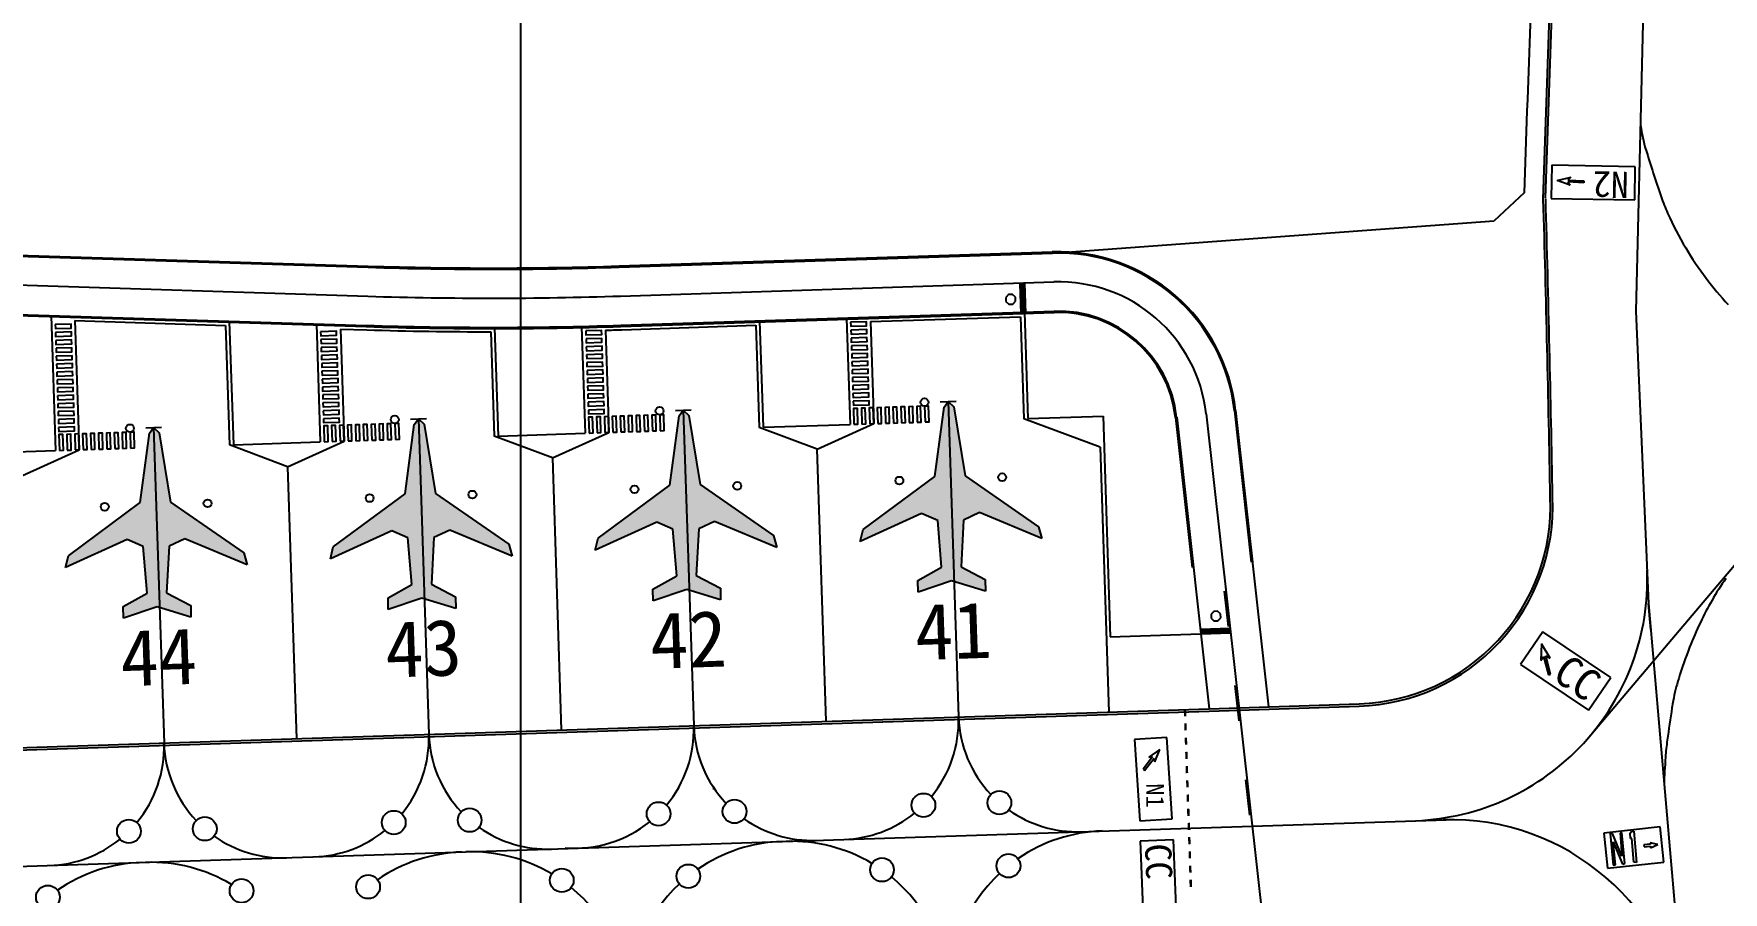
# Model space of a CAD drawing. Header units: millimetres. Extents: x 1358 to 1865, y 706 to 1003.
# Drawn here: x 1605.3 to 1657.4, y 893.3 to 919.8 of the extents above; entities that cross this region are included whole.
import ezdxf

# ---------------------------------------------------------------- set-up
doc = ezdxf.new("R2010")
doc.units = ezdxf.units.MM
doc.layers.add('建築', color=7, linetype='Continuous')
doc.layers.add('文字', color=6, linetype='Continuous')
doc.styles.add('細明體', font='')
doc.styles.get('細明體').set_extended_font_data('細明體')

msp = doc.modelspace()

# ---------------------------------------------------------------- hatches: boundary and pattern name
at = {"layer": '建築', "ltscale": 1000}
h = msp.add_hatch(color=256, dxfattribs=at)
h.paths.add_polyline_path([(1600.966, 913.099), (1600.965, 913.081), (1606.901, 912.894), (1606.901, 912.913)])
h.paths.add_polyline_path([(1600.965, 913.081), (1600.965, 913.063), (1606.9, 912.876), (1606.901, 912.894)])
h = msp.add_hatch(color=256, dxfattribs=at)
h.paths.add_polyline_path([(1636.701, 913.043), (1636.701, 913.061), (1631.998, 912.908), (1631.998, 912.89)])
h.paths.add_polyline_path([(1636.701, 913.061), (1636.7, 913.079), (1631.997, 912.926), (1631.998, 912.908)])
h.paths.add_polyline_path([(1636.761, 911.212), (1636.76, 911.231), (1632.057, 911.078), (1632.058, 911.059)])
h.paths.add_polyline_path([(1636.76, 911.231), (1636.76, 911.249), (1632.057, 911.096), (1632.057, 911.078)])
h = msp.add_hatch(color=256, dxfattribs=at)
h.paths.add_polyline_path([(1636.7, 913.079), (1636.701, 913.061, -0.188799), (1640.476, 911.722), (1640.488, 911.736, 0.188799)])
h.paths.add_polyline_path([(1636.701, 913.061), (1636.701, 913.043, -0.188799), (1640.464, 911.709), (1640.476, 911.722, 0.188799)])
h = msp.add_hatch(color=256, dxfattribs=at)
h.paths.add_polyline_path([(1606.901, 912.894), (1606.9, 912.876), (1612.429, 912.702), (1612.43, 912.721)])
h.paths.add_polyline_path([(1606.901, 912.913), (1606.901, 912.894), (1612.43, 912.721), (1612.43, 912.739)])
h = msp.add_hatch(color=256, dxfattribs=at)
h.paths.add_polyline_path([(1615.584, 912.64), (1612.43, 912.739), (1612.43, 912.721), (1615.583, 912.622, 0.006165), (1618.571, 912.565), (1618.571, 912.583, -0.006165)])
h.paths.add_polyline_path([(1615.583, 912.622), (1612.43, 912.721), (1612.429, 912.702), (1615.583, 912.603, 0.006165), (1618.571, 912.546), (1618.571, 912.565, -0.006165)])
h.paths.add_polyline_path([(1615.526, 910.791), (1612.372, 910.89), (1612.372, 910.872), (1615.525, 910.773, 0.006165), (1618.558, 910.715), (1618.558, 910.733, -0.006165)])
h.paths.add_polyline_path([(1615.527, 910.81), (1612.373, 910.909), (1612.372, 910.89), (1615.526, 910.791, 0.006165), (1618.558, 910.733), (1618.559, 910.752, -0.006165)])
h = msp.add_hatch(color=256, dxfattribs=at)
h.paths.add_polyline_path([(1623.018, 912.616), (1623.017, 912.634, -0.009177), (1618.571, 912.583), (1618.571, 912.565, 0.009177)])
h.paths.add_polyline_path([(1623.018, 912.598), (1623.018, 912.616, -0.009177), (1618.571, 912.565), (1618.571, 912.546, 0.009177)])
h = msp.add_hatch(color=256, dxfattribs=at)
h.paths.add_polyline_path([(1627.709, 912.75), (1627.708, 912.768), (1623.327, 912.626, -0.000639), (1623.018, 912.616), (1623.018, 912.598, 0.000639), (1623.328, 912.608)])
h.paths.add_polyline_path([(1627.708, 912.768), (1627.708, 912.787), (1623.327, 912.644, -0.000639), (1623.017, 912.634), (1623.018, 912.616, 0.000639), (1623.327, 912.626)])
h.paths.add_polyline_path([(1627.769, 910.92), (1627.768, 910.938), (1623.387, 910.796, -0.000639), (1623.073, 910.786), (1623.073, 910.768, 0.000639), (1623.387, 910.777)])
h.paths.add_polyline_path([(1627.768, 910.938), (1627.767, 910.956), (1623.386, 910.814, -0.000639), (1623.072, 910.804), (1623.073, 910.786, 0.000639), (1623.387, 910.796)])
h = msp.add_hatch(color=256, dxfattribs=at)
h.paths.add_polyline_path([(1631.998, 912.908), (1631.997, 912.926), (1627.708, 912.787), (1627.708, 912.768)])
h.paths.add_polyline_path([(1631.998, 912.89), (1631.998, 912.908), (1627.708, 912.768), (1627.709, 912.75)])
h.paths.add_polyline_path([(1632.058, 911.059), (1632.057, 911.078), (1627.768, 910.938), (1627.769, 910.92)])
h.paths.add_polyline_path([(1632.057, 911.078), (1632.057, 911.096), (1627.767, 910.956), (1627.768, 910.938)])
h = msp.add_hatch(color=256, dxfattribs=at)
h.paths.add_polyline_path([(1640.476, 911.722), (1640.464, 911.709, -0.188678), (1642.321, 908.177), (1642.339, 908.177, 0.188739)])
h.paths.add_polyline_path([(1640.488, 911.736), (1640.476, 911.722, -0.188739), (1642.339, 908.177), (1642.357, 908.178, 0.188799)])
h = msp.add_hatch(color=256, dxfattribs=at)
h.paths.add_polyline_path([(1600.908, 911.251), (1600.907, 911.232), (1606.842, 911.046), (1606.843, 911.064)])
h.paths.add_polyline_path([(1600.908, 911.269), (1600.908, 911.251), (1606.843, 911.064), (1606.844, 911.082)])
h = msp.add_hatch(color=256, dxfattribs=at)
h.paths.add_polyline_path([(1606.843, 911.064), (1606.842, 911.046), (1612.372, 910.872), (1612.372, 910.89)])
h.paths.add_polyline_path([(1606.844, 911.082), (1606.843, 911.064), (1612.372, 910.89), (1612.373, 910.909)])
h = msp.add_hatch(color=256, dxfattribs=at)
h.paths.add_polyline_path([(1636.76, 911.231), (1636.761, 911.212, -0.188799), (1639.265, 910.324), (1639.277, 910.338, 0.188799)])
h.paths.add_polyline_path([(1636.76, 911.249), (1636.76, 911.231, -0.188799), (1639.277, 910.338), (1639.289, 910.352, 0.188799)])
h = msp.add_hatch(color=256, dxfattribs=at)
h.paths.add_polyline_path([(1623.073, 910.768), (1623.073, 910.786, -0.009177), (1618.558, 910.733), (1618.558, 910.715, 0.009177)])
h.paths.add_polyline_path([(1623.073, 910.786), (1623.072, 910.804, -0.009177), (1618.559, 910.752), (1618.558, 910.733, 0.009177)])
h = msp.add_hatch(color=256, dxfattribs=at)
h.paths.add_polyline_path([(1639.277, 910.338), (1639.265, 910.324, -0.179537), (1640.484, 908.102), (1640.503, 908.102, 0.179673)])
h.paths.add_polyline_path([(1639.289, 910.352), (1639.277, 910.338, -0.179673), (1640.503, 908.102), (1640.521, 908.103, 0.179809)])
for points in [[(1633.486, 908.464), (1633.658, 908.296), (1634.007, 906.165), (1636.274, 904.593), (1636.377, 904.23), (1634.451, 905.033), (1633.961, 904.8), (1633.884, 903.36), (1634.632, 902.97), (1634.637, 902.608), (1633.591, 902.931), (1632.555, 902.576), (1632.549, 902.938), (1633.284, 903.351), (1633.162, 904.788), (1632.665, 905.005), (1630.765, 904.143), (1630.857, 904.509), (1633.074, 906.15), (1633.357, 908.291)], [(1617.137, 907.927), (1617.308, 907.759), (1617.658, 905.628), (1619.924, 904.056), (1620.027, 903.693), (1618.101, 904.496), (1617.612, 904.263), (1617.535, 902.823), (1618.282, 902.433), (1618.287, 902.071), (1617.241, 902.394), (1616.205, 902.039), (1616.199, 902.401), (1616.934, 902.814), (1616.812, 904.251), (1616.316, 904.468), (1614.416, 903.606), (1614.507, 903.972), (1616.724, 905.613), (1617.008, 907.754)], [(1625.311, 908.195), (1625.483, 908.027), (1625.832, 905.896), (1628.099, 904.324), (1628.202, 903.961), (1626.276, 904.764), (1625.787, 904.532), (1625.709, 903.092), (1626.457, 902.702), (1626.462, 902.34), (1625.416, 902.662), (1624.38, 902.308), (1624.374, 902.669), (1625.109, 903.083), (1624.987, 904.52), (1624.491, 904.737), (1622.59, 903.874), (1622.682, 904.24), (1624.899, 905.882), (1625.182, 908.023)], [(1608.962, 907.659), (1609.133, 907.49), (1609.483, 905.359), (1611.75, 903.787), (1611.852, 903.424), (1609.926, 904.227), (1609.437, 903.995), (1609.36, 902.555), (1610.107, 902.165), (1610.112, 901.803), (1609.066, 902.125), (1608.03, 901.771), (1608.024, 902.132), (1608.759, 902.546), (1608.638, 903.983), (1608.141, 904.2), (1606.241, 903.337), (1606.332, 903.703), (1608.549, 905.345), (1608.833, 907.486)]]:
    msp.add_hatch(color=256, dxfattribs=at).paths.add_polyline_path(points)
h = msp.add_hatch(color=256, dxfattribs=at)
h.paths.add_polyline_path([(1640.519, 907.974, 0.008826), (1640.503, 908.102), (1640.484, 908.102, -0.008959), (1640.501, 907.972), (1641.015, 903.342), (1641.033, 903.343)])
h.paths.add_polyline_path([(1640.537, 907.976, 0.008695), (1640.521, 908.103), (1640.503, 908.102, -0.008826), (1640.519, 907.974), (1641.033, 903.343), (1641.051, 903.345)])
h = msp.add_hatch(color=256, dxfattribs=at)
h.paths.add_polyline_path([(1642.357, 908.178), (1642.339, 908.177), (1642.857, 903.506, 0.000469), (1642.876, 903.508)])
h.paths.add_polyline_path([(1642.339, 908.176, 0.000058), (1642.339, 908.177), (1642.321, 908.177), (1642.839, 903.503, 0.000469), (1642.857, 903.506)])
h = msp.add_hatch(color=256, dxfattribs=at)
h.paths.add_polyline_path([(1640.792, 898.969), (1640.755, 898.968), (1640.763, 898.748), (1640.799, 898.75)])
h.paths.add_polyline_path([(1640.829, 898.97), (1640.792, 898.969), (1640.799, 898.75), (1640.836, 898.751)])
h = msp.add_hatch(color=256, dxfattribs=at)
h.paths.add_polyline_path([(1640.806, 898.53), (1640.77, 898.529), (1640.777, 898.309), (1640.814, 898.31)])
h.paths.add_polyline_path([(1640.843, 898.531), (1640.806, 898.53), (1640.814, 898.31), (1640.85, 898.312)])
h = msp.add_hatch(color=256, dxfattribs=at)
h.paths.add_polyline_path([(1640.821, 898.091), (1640.784, 898.09), (1640.792, 897.87), (1640.828, 897.871)])
h.paths.add_polyline_path([(1640.858, 898.092), (1640.821, 898.091), (1640.828, 897.871), (1640.865, 897.872)])
h = msp.add_hatch(color=256, dxfattribs=at)
h.paths.add_polyline_path([(1640.835, 897.651), (1640.799, 897.65), (1640.806, 897.431), (1640.843, 897.432)])
h.paths.add_polyline_path([(1640.872, 897.653), (1640.835, 897.651), (1640.843, 897.432), (1640.879, 897.433)])
h = msp.add_hatch(color=256, dxfattribs=at)
h.paths.add_polyline_path([(1640.85, 897.212), (1640.813, 897.211), (1640.82, 896.991), (1640.857, 896.993)])
h.paths.add_polyline_path([(1640.886, 897.213), (1640.85, 897.212), (1640.857, 896.993), (1640.894, 896.994)])
h = msp.add_hatch(color=256, dxfattribs=at)
h.paths.add_polyline_path([(1640.864, 896.773), (1640.828, 896.772), (1640.835, 896.552), (1640.871, 896.553)])
h.paths.add_polyline_path([(1640.901, 896.774), (1640.864, 896.773), (1640.871, 896.553), (1640.908, 896.555)])
h = msp.add_hatch(color=256, dxfattribs=at)
h.paths.add_polyline_path([(1640.879, 896.334), (1640.842, 896.333), (1640.849, 896.113), (1640.886, 896.114)])
h.paths.add_polyline_path([(1640.915, 896.335), (1640.879, 896.334), (1640.886, 896.114), (1640.923, 896.115)])
h = msp.add_hatch(color=256, dxfattribs=at)
h.paths.add_polyline_path([(1640.893, 895.894), (1640.857, 895.893), (1640.864, 895.674), (1640.9, 895.675)])
h.paths.add_polyline_path([(1640.93, 895.896), (1640.893, 895.894), (1640.9, 895.675), (1640.937, 895.676)])
h = msp.add_hatch(color=256, dxfattribs=at)
h.paths.add_polyline_path([(1640.897, 895.899), (1640.86, 895.898), (1640.867, 895.678), (1640.904, 895.68)])
h.paths.add_polyline_path([(1640.933, 895.9), (1640.897, 895.899), (1640.904, 895.68), (1640.941, 895.681)])
h = msp.add_hatch(color=256, dxfattribs=at)
h.paths.add_polyline_path([(1640.911, 895.46), (1640.875, 895.459), (1640.882, 895.239), (1640.918, 895.24)])
h.paths.add_polyline_path([(1640.948, 895.461), (1640.911, 895.46), (1640.918, 895.24), (1640.955, 895.242)])
h = msp.add_hatch(color=256, dxfattribs=at)
h.paths.add_polyline_path([(1640.926, 895.021), (1640.889, 895.02), (1640.896, 894.8), (1640.933, 894.801)])
h.paths.add_polyline_path([(1640.962, 895.022), (1640.926, 895.021), (1640.933, 894.801), (1640.969, 894.802)])
h = msp.add_hatch(color=256, dxfattribs=at)
h.paths.add_polyline_path([(1640.94, 894.582), (1640.903, 894.58), (1640.911, 894.361), (1640.947, 894.362)])
h.paths.add_polyline_path([(1640.977, 894.583), (1640.94, 894.582), (1640.947, 894.362), (1640.984, 894.363)])
h = msp.add_hatch(color=256, dxfattribs=at)
h.paths.add_polyline_path([(1640.955, 894.142), (1640.918, 894.141), (1640.925, 893.921), (1640.962, 893.923)])
h.paths.add_polyline_path([(1640.991, 894.143), (1640.955, 894.142), (1640.962, 893.923), (1640.998, 893.924)])
h = msp.add_hatch(color=256, dxfattribs=at)
h.paths.add_polyline_path([(1640.967, 893.71), (1640.93, 893.708), (1640.937, 893.489), (1640.974, 893.49)])
h.paths.add_polyline_path([(1641.003, 893.711), (1640.967, 893.71), (1640.974, 893.49), (1641.011, 893.491)])
h = msp.add_hatch(color=256, dxfattribs=at)
h.paths.add_polyline_path([(1640.969, 893.703), (1640.932, 893.702), (1640.94, 893.482), (1640.976, 893.483)])
h.paths.add_polyline_path([(1641.006, 893.704), (1640.969, 893.703), (1640.976, 893.483), (1641.013, 893.485)])

# ---------------------------------------------------------------- linework, layer by layer
for p, q in [((1651.854, 914.71, -0.309), (1652.406, 930.793, -0.309)), ((1651.854, 914.71, -0.309), (1652.406, 930.793, -0.309)), ((1651.919, 914.738, -0.309), (1652.48, 931.042, -0.309)), ((1655.17, 930.468, -0.309), (1654.71, 911.245, -0.309)), ((1651.627, 924.826, -0.309), (1651.364, 917.778, -0.309)), ((1651.364, 917.778, -0.309), (1651.346, 917.427, -0.309)), ((1651.346, 917.427, -0.309), (1651.268, 914.903, -0.309)), ((1654.857, 916.986, -0.309), (1654.857, 916.986, -0.309)), ((1652.117, 915.753, -0.309), (1652.096, 914.726, -0.309)), ((1654.694, 915.707, -0.309), (1652.117, 915.753, -0.309)), ((1654.676, 914.681, -0.309), (1654.694, 915.707, -0.309)), ((1652.284, 915.282, -0.309), (1652.699, 915.386, -0.309)), ((1652.688, 915.14, -0.309), (1652.284, 915.282, -0.309)), ((1653.102, 915.215, -0.309), (1652.61, 915.238, -0.309)), ((1652.61, 915.238, -0.309), (1652.688, 915.14, -0.309)), ((1652.699, 915.386, -0.309), (1652.612, 915.295, -0.309)), ((1652.612, 915.295, -0.309), (1653.105, 915.272, -0.309)), ((1653.104, 915.243, -0.309), (1653.102, 915.215, -0.309)), ((1653.105, 915.272, -0.309), (1653.104, 915.243, -0.309)), ((1651.268, 914.903, -0.309), (1650.337, 914.038, -0.309)), ((1652.096, 914.726, -0.309), (1654.676, 914.681, -0.309)), ((1580.58, 913.721, -0.309), (1615.583, 912.622, -0.309)), ((1580.58, 913.703, -0.309), (1615.583, 912.603, -0.309)), ((1580.581, 913.74, -0.309), (1615.584, 912.64, -0.309)), ((1580.599, 913.726, -0.309), (1615.602, 912.626, -0.309)), ((1637.149, 913.075, -0.309), (1650.337, 914.038, -0.309)), ((1623.327, 912.644, -0.309), (1636.7, 913.079, -0.309)), ((1623.327, 912.626, -0.309), (1636.701, 913.061, -0.309)), ((1623.328, 912.608, -0.309), (1636.701, 913.043, -0.309)), ((1623.346, 912.63, -0.309), (1636.719, 913.065, -0.309)), ((1582.026, 912.811, -0.309), (1615.573, 911.711, -0.309)), ((1623.376, 911.715, -0.309), (1636.749, 912.15, -0.309)), ((1635.7, 912.095, -0.309), (1635.724, 911.18, -0.309)), ((1635.712, 912.095, -0.309), (1635.736, 911.18, -0.309)), ((1635.724, 912.095, -0.309), (1635.748, 911.18, -0.309)), ((1635.736, 912.096, -0.309), (1635.76, 911.181, -0.309)), ((1635.748, 912.096, -0.309), (1635.772, 911.181, -0.309)), ((1635.761, 912.096, -0.309), (1635.785, 911.181, -0.309)), ((1635.773, 912.097, -0.309), (1635.797, 911.181, -0.309)), ((1635.785, 912.097, -0.309), (1635.809, 911.182, -0.309)), ((1635.797, 912.097, -0.309), (1635.821, 911.182, -0.309)), ((1635.81, 912.098, -0.309), (1635.833, 911.182, -0.309)), ((1635.822, 912.098, -0.309), (1635.846, 911.183, -0.309)), ((1635.834, 912.098, -0.309), (1635.858, 911.183, -0.309)), ((1635.846, 912.099, -0.309), (1635.87, 911.183, -0.309)), ((1635.87, 911.183, -0.309), (1635.846, 912.099, -0.309)), ((1590.359, 911.564, -0.309), (1615.525, 910.773, -0.309)), ((1590.36, 911.6, -0.309), (1615.527, 910.81, -0.309)), ((1590.36, 911.582, -0.309), (1615.526, 910.791, -0.309)), ((1635.35, 911.76, -0.309), (1635.266, 911.671, -0.309)), ((1635.266, 911.671, -0.309), (1635.269, 911.549, -0.309)), ((1635.269, 911.549, -0.309), (1635.358, 911.465, -0.309)), ((1635.472, 911.763, -0.309), (1635.35, 911.76, -0.309)), ((1635.561, 911.679, -0.309), (1635.472, 911.763, -0.309)), ((1635.48, 911.468, -0.309), (1635.564, 911.557, -0.309)), ((1635.564, 911.557, -0.309), (1635.561, 911.679, -0.309)), ((1603.105, 911.187, -0.309), (1605.795, 911.102, -0.309)), ((1605.795, 911.102, -0.309), (1605.932, 906.948, -0.309)), ((1605.795, 911.102, -0.309), (1611.297, 910.929, -0.309)), ((1606.533, 910.957, -0.309), (1606.664, 906.972, -0.309)), ((1606.533, 910.957, -0.309), (1611.179, 910.811, -0.309)), ((1623.386, 910.814, -0.309), (1636.76, 911.249, -0.309)), ((1623.387, 910.796, -0.309), (1636.76, 911.231, -0.309)), ((1623.387, 910.777, -0.309), (1636.761, 911.212, -0.309)), ((1627.664, 910.939, -0.309), (1630.349, 911.026, -0.309)), ((1630.349, 911.026, -0.309), (1635.839, 911.205, -0.309)), ((1630.349, 911.026, -0.309), (1630.456, 907.754, -0.309)), ((1631.085, 910.928, -0.309), (1635.721, 911.079, -0.309)), ((1635.358, 911.465, -0.309), (1635.48, 911.468, -0.309)), ((1635.721, 911.079, -0.309), (1635.825, 907.93, -0.309)), ((1635.839, 911.205, -0.309), (1636.779, 911.235, -0.309)), ((1635.839, 911.205, -0.309), (1635.947, 907.934, -0.309)), ((1654.71, 911.245, -0.309), (1655.104, 902.224, -0.309)), ((1611.179, 910.811, -0.309), (1611.3, 907.125, -0.309)), ((1611.297, 910.929, -0.309), (1611.422, 907.129, -0.309)), ((1611.297, 910.929, -0.309), (1613.987, 910.845, -0.309)), ((1613.987, 910.845, -0.309), (1614.106, 907.217, -0.309)), ((1613.987, 910.845, -0.309), (1615.545, 910.796, -0.309)), ((1614.725, 910.699, -0.309), (1614.838, 907.241, -0.309)), ((1614.725, 910.699, -0.309), (1615.541, 910.674, -0.309)), ((1619.369, 910.613, -0.309), (1619.475, 907.393, -0.309)), ((1619.487, 910.735, -0.309), (1619.597, 907.397, -0.309)), ((1622.173, 910.766, -0.309), (1622.281, 907.485, -0.309)), ((1622.91, 910.663, -0.309), (1623.013, 907.509, -0.309)), ((1623.405, 910.8, -0.309), (1627.664, 910.939, -0.309)), ((1623.409, 910.678, -0.309), (1627.546, 910.813, -0.309)), ((1627.546, 910.813, -0.309), (1627.65, 907.662, -0.309)), ((1627.664, 910.939, -0.309), (1627.772, 907.666, -0.309)), ((1631.085, 910.928, -0.309), (1631.188, 907.778, -0.309)), ((1633.242, 908.456, -0.309), (1633.73, 908.472, -0.309)), ((1633.357, 908.291, -0.309), (1633.486, 908.464, -0.309)), ((1633.486, 908.464, -0.309), (1633.806, 898.727, -0.309)), ((1633.486, 908.464, -0.309), (1633.658, 908.296, -0.309)), ((1616.893, 907.919, -0.309), (1617.381, 907.935, -0.309)), ((1617.008, 907.754, -0.309), (1617.137, 907.927, -0.309)), ((1617.137, 907.927, -0.309), (1617.456, 898.19, -0.309)), ((1617.137, 907.927, -0.309), (1617.308, 907.759, -0.309)), ((1624.899, 905.882, -0.309), (1625.182, 908.023, -0.309)), ((1625.067, 908.187, -0.309), (1625.556, 908.203, -0.309)), ((1625.182, 908.023, -0.309), (1625.311, 908.195, -0.309)), ((1625.311, 908.195, -0.309), (1625.631, 898.459, -0.309)), ((1625.311, 908.195, -0.309), (1625.483, 908.027, -0.309)), ((1625.483, 908.027, -0.309), (1625.832, 905.896, -0.309)), ((1633.074, 906.15, -0.309), (1633.357, 908.291, -0.309)), ((1633.658, 908.296, -0.309), (1634.007, 906.165, -0.309)), ((1638.174, 907.054, -0.309), (1635.825, 907.93, -0.309)), ((1635.947, 907.934, -0.309), (1638.265, 908.01, -0.309)), ((1638.265, 908.01, -0.309), (1638.488, 901.202, -0.309)), ((1640.501, 907.972, -0.309), (1641.015, 903.342, -0.309)), ((1640.519, 907.974, -0.309), (1641.033, 903.343, -0.309)), ((1640.537, 907.976, -0.309), (1641.051, 903.345, -0.309)), ((1640.538, 907.979, -0.309), (1641.28, 901.293, -0.309)), ((1641.448, 908.08, -0.309), (1649.557, 835.567, -0.309)), ((1642.321, 908.175, -0.309), (1642.839, 903.503, -0.309)), ((1642.339, 908.177, -0.309), (1642.857, 903.506, -0.309)), ((1642.357, 908.179, -0.309), (1642.876, 903.508, -0.309)), ((1642.358, 908.181, -0.309), (1643.372, 899.041, -0.309)), ((1608.549, 905.345, -0.309), (1608.833, 907.486, -0.309)), ((1608.718, 907.651, -0.309), (1609.206, 907.667, -0.309)), ((1608.833, 907.486, -0.309), (1608.962, 907.659, -0.309)), ((1608.962, 907.659, -0.309), (1609.282, 897.922, -0.309)), ((1608.962, 907.659, -0.309), (1609.133, 907.49, -0.309)), ((1609.133, 907.49, -0.309), (1609.483, 905.359, -0.309)), ((1616.724, 905.613, -0.309), (1617.008, 907.754, -0.309)), ((1617.308, 907.759, -0.309), (1617.658, 905.628, -0.309)), ((1621.268, 906.719, -0.309), (1619.475, 907.393, -0.309)), ((1619.597, 907.397, -0.309), (1622.281, 907.485, -0.309)), ((1621.268, 906.719, -0.309), (1623.013, 907.509, -0.309)), ((1629.443, 906.988, -0.309), (1627.65, 907.662, -0.309)), ((1627.772, 907.666, -0.309), (1630.456, 907.754, -0.309)), ((1629.443, 906.988, -0.309), (1631.188, 907.778, -0.309)), ((1603.247, 906.86, -0.309), (1605.932, 906.948, -0.309)), ((1604.919, 906.182, -0.309), (1606.664, 906.972, -0.309)), ((1613.093, 906.451, -0.309), (1611.3, 907.125, -0.309)), ((1611.422, 907.129, -0.309), (1614.106, 907.217, -0.309)), ((1613.093, 906.451, -0.309), (1614.838, 907.241, -0.309)), ((1629.719, 898.593, -0.309), (1629.443, 906.988, -0.309)), ((1638.174, 907.054, -0.309), (1638.442, 898.879, -0.309)), ((1613.093, 906.451, -0.309), (1613.369, 898.056, -0.309)), ((1621.268, 906.719, -0.309), (1621.544, 898.325, -0.309)), ((1622.682, 904.24, -0.309), (1624.899, 905.882, -0.309)), ((1625.832, 905.896, -0.309), (1628.099, 904.324, -0.309)), ((1630.857, 904.509, -0.309), (1633.074, 906.15, -0.309)), ((1634.007, 906.165, -0.309), (1636.274, 904.593, -0.309)), ((1606.332, 903.703, -0.309), (1608.549, 905.345, -0.309)), ((1609.483, 905.359, -0.309), (1611.75, 903.787, -0.309)), ((1614.507, 903.972, -0.309), (1616.724, 905.613, -0.309)), ((1617.658, 905.628, -0.309), (1619.924, 904.056, -0.309)), ((1624.491, 904.737, -0.309), (1622.59, 903.874, -0.309)), ((1624.987, 904.52, -0.309), (1624.491, 904.737, -0.309)), ((1626.276, 904.764, -0.309), (1625.787, 904.532, -0.309)), ((1628.202, 903.961, -0.309), (1626.276, 904.764, -0.309)), ((1632.665, 905.005, -0.309), (1630.765, 904.143, -0.309)), ((1633.162, 904.788, -0.309), (1632.665, 905.005, -0.309)), ((1633.284, 903.351, -0.309), (1633.162, 904.788, -0.309)), ((1633.961, 904.8, -0.309), (1633.884, 903.36, -0.309)), ((1634.451, 905.033, -0.309), (1633.961, 904.8, -0.309)), ((1636.377, 904.23, -0.309), (1634.451, 905.033, -0.309)), ((1608.141, 904.2, -0.309), (1606.241, 903.337, -0.309)), ((1608.638, 903.983, -0.309), (1608.141, 904.2, -0.309)), ((1609.926, 904.227, -0.309), (1609.437, 903.995, -0.309)), ((1611.852, 903.424, -0.309), (1609.926, 904.227, -0.309)), ((1616.316, 904.468, -0.309), (1614.416, 903.606, -0.309)), ((1616.812, 904.251, -0.309), (1616.316, 904.468, -0.309)), ((1616.934, 902.814, -0.309), (1616.812, 904.251, -0.309)), ((1617.612, 904.263, -0.309), (1617.535, 902.823, -0.309)), ((1618.101, 904.496, -0.309), (1617.612, 904.263, -0.309)), ((1620.027, 903.693, -0.309), (1618.101, 904.496, -0.309)), ((1622.59, 903.874, -0.309), (1622.682, 904.24, -0.309)), ((1625.109, 903.083, -0.309), (1624.987, 904.52, -0.309)), ((1625.787, 904.532, -0.309), (1625.709, 903.092, -0.309)), ((1628.099, 904.324, -0.309), (1628.202, 903.961, -0.309)), ((1630.765, 904.143, -0.309), (1630.857, 904.509, -0.309)), ((1636.274, 904.593, -0.309), (1636.377, 904.23, -0.309)), ((1606.241, 903.337, -0.309), (1606.332, 903.703, -0.309)), ((1608.759, 902.546, -0.309), (1608.638, 903.983, -0.309)), ((1609.437, 903.995, -0.309), (1609.36, 902.555, -0.309)), ((1611.75, 903.787, -0.309), (1611.852, 903.424, -0.309)), ((1614.416, 903.606, -0.309), (1614.507, 903.972, -0.309)), ((1619.924, 904.056, -0.309), (1620.027, 903.693, -0.309)), ((1653.09, 897.911, -0.309), (1657.984, 903.674, -0.309)), ((1632.549, 902.938, -0.309), (1633.284, 903.351, -0.309)), ((1633.884, 903.36, -0.309), (1634.632, 902.97, -0.309)), ((1616.199, 902.401, -0.309), (1616.934, 902.814, -0.309)), ((1617.535, 902.823, -0.309), (1618.282, 902.433, -0.309)), ((1624.374, 902.669, -0.309), (1625.109, 903.083, -0.309)), ((1624.38, 902.308, -0.309), (1624.374, 902.669, -0.309)), ((1625.416, 902.662, -0.309), (1624.38, 902.308, -0.309)), ((1626.462, 902.34, -0.309), (1625.416, 902.662, -0.309)), ((1625.709, 903.092, -0.309), (1626.457, 902.702, -0.309)), ((1626.457, 902.702, -0.309), (1626.462, 902.34, -0.309)), ((1632.555, 902.576, -0.309), (1632.549, 902.938, -0.309)), ((1633.591, 902.931, -0.309), (1632.555, 902.576, -0.309)), ((1634.637, 902.608, -0.309), (1633.591, 902.931, -0.309)), ((1634.632, 902.97, -0.309), (1634.637, 902.608, -0.309)), ((1642.14, 901.522, -0.309), (1642.018, 902.614, -0.309)), ((1608.024, 902.132, -0.309), (1608.759, 902.546, -0.309)), ((1608.03, 901.771, -0.309), (1608.024, 902.132, -0.309)), ((1609.066, 902.125, -0.309), (1608.03, 901.771, -0.309)), ((1610.112, 901.803, -0.309), (1609.066, 902.125, -0.309)), ((1609.36, 902.555, -0.309), (1610.107, 902.165, -0.309)), ((1610.107, 902.165, -0.309), (1610.112, 901.803, -0.309)), ((1616.205, 902.039, -0.309), (1616.199, 902.401, -0.309)), ((1617.241, 902.394, -0.309), (1616.205, 902.039, -0.309)), ((1618.287, 902.071, -0.309), (1617.241, 902.394, -0.309)), ((1618.282, 902.433, -0.309), (1618.287, 902.071, -0.309)), ((1655.104, 902.224, -0.309), (1656.213, 889.402, -0.309)), ((1655.145, 901.755, -0.309), (1655.104, 902.224, -0.309)), ((1641.681, 901.986, -0.309), (1641.598, 901.897, -0.309)), ((1641.598, 901.897, -0.309), (1641.601, 901.775, -0.309)), ((1641.601, 901.775, -0.309), (1641.69, 901.692, -0.309)), ((1641.803, 901.99, -0.309), (1641.681, 901.986, -0.309)), ((1641.69, 901.692, -0.309), (1641.812, 901.696, -0.309)), ((1641.892, 901.907, -0.309), (1641.803, 901.99, -0.309)), ((1641.812, 901.696, -0.309), (1641.896, 901.785, -0.309)), ((1641.896, 901.785, -0.309), (1641.892, 901.907, -0.309)), ((1655.171, 901.422, -0.309), (1655.145, 901.755, -0.309)), ((1638.488, 901.202, -0.309), (1641.28, 901.293, -0.309)), ((1641.275, 901.44, -0.309), (1642.19, 901.468, -0.309)), ((1641.275, 901.428, -0.309), (1642.191, 901.456, -0.309)), ((1641.276, 901.415, -0.309), (1642.191, 901.444, -0.309)), ((1641.276, 901.403, -0.309), (1642.191, 901.432, -0.309)), ((1641.277, 901.391, -0.309), (1642.192, 901.419, -0.309)), ((1641.277, 901.379, -0.309), (1642.192, 901.407, -0.309)), ((1641.277, 901.367, -0.309), (1642.193, 901.395, -0.309)), ((1641.278, 901.354, -0.309), (1642.193, 901.383, -0.309)), ((1641.278, 901.342, -0.309), (1642.193, 901.371, -0.309)), ((1641.279, 901.33, -0.309), (1642.194, 901.358, -0.309)), ((1641.279, 901.318, -0.309), (1642.194, 901.346, -0.309)), ((1641.279, 901.306, -0.309), (1642.194, 901.334, -0.309)), ((1641.28, 901.293, -0.309), (1642.195, 901.322, -0.309)), ((1641.28, 901.293, -0.309), (1641.536, 898.981, -0.309)), ((1651.84, 901.356, -0.309), (1651.15, 900.349, -0.309)), ((1653.938, 899.945, -0.309), (1651.84, 901.356, -0.309)), ((1651.802, 900.982, -0.309), (1651.781, 900.473, -0.309)), ((1651.781, 900.473, -0.309), (1651.865, 900.596, -0.309)), ((1652.065, 900.546, -0.309), (1651.802, 900.982, -0.309)), ((1651.865, 900.596, -0.309), (1652.011, 900.028, -0.309)), ((1652.077, 900.045, -0.309), (1651.931, 900.613, -0.309)), ((1651.931, 900.613, -0.309), (1652.065, 900.546, -0.309)), ((1651.15, 900.349, -0.309), (1653.254, 898.933, -0.309)), ((1652.011, 900.028, -0.309), (1652.044, 900.036, -0.309)), ((1652.044, 900.036, -0.309), (1652.077, 900.045, -0.309)), ((1642.466, 898.611, -0.309), (1642.344, 899.702, -0.309)), ((1653.254, 898.933, -0.309), (1653.938, 899.945, -0.309)), ((1555.547, 896.157, -0.309), (1641.536, 898.981, -0.309)), ((1641.536, 898.981, -0.309), (1646.171, 899.133, -0.309)), ((1641.539, 898.908, -0.309), (1646.173, 899.06, -0.309)), ((1555.549, 896.084, -0.309), (1641.539, 898.908, -0.309)), ((1640.236, 898.095, -0.309), (1639.239, 898.03, -0.309)), ((1639.239, 898.03, -0.309), (1639.402, 895.525, -0.309)), ((1640.399, 895.587, -0.309), (1640.236, 898.095, -0.309)), ((1639.796, 897.493, -0.309), (1639.5, 897.114, -0.309)), ((1639.544, 897.08, -0.309), (1639.84, 897.458, -0.309)), ((1640.014, 897.726, -0.309), (1639.674, 897.486, -0.309)), ((1639.674, 897.486, -0.309), (1639.796, 897.493, -0.309)), ((1639.84, 897.458, -0.309), (1639.863, 897.338, -0.309)), ((1639.863, 897.338, -0.309), (1640.014, 897.726, -0.309)), ((1639.5, 897.114, -0.309), (1639.522, 897.097, -0.309)), ((1639.522, 897.097, -0.309), (1639.544, 897.08, -0.309)), ((1626.236, 896.593, -0.309), (1626.239, 896.484, -0.309)), ((1642.793, 895.699, -0.309), (1642.67, 896.791, -0.309)), ((1555.667, 892.497, -0.309), (1649.171, 895.567, -0.309)), ((1639.402, 895.525, -0.309), (1640.399, 895.587, -0.309)), ((1655.457, 895.334, -0.309), (1653.719, 895.143, -0.309)), ((1655.577, 894.249, -0.309), (1655.457, 895.334, -0.309)), ((1640.44, 894.935, -0.309), (1639.414, 894.893, -0.309)), ((1639.414, 894.893, -0.309), (1639.519, 892.317, -0.309)), ((1640.545, 892.356, -0.309), (1640.44, 894.935, -0.309)), ((1653.719, 895.143, -0.309), (1653.839, 894.057, -0.309)), ((1653.99, 895.133, -0.309), (1653.92, 895.127, -0.309)), ((1653.92, 895.127, -0.309), (1654.008, 894.151, -0.309)), ((1654.279, 894.428, -0.309), (1653.99, 895.133, -0.309)), ((1654.083, 894.163, -0.309), (1654.013, 894.877, -0.309)), ((1654.013, 894.877, -0.309), (1654.299, 894.189, -0.309)), ((1654.276, 895.164, -0.309), (1654.222, 895.149, -0.309)), ((1654.222, 895.149, -0.309), (1654.279, 894.428, -0.309)), ((1654.374, 894.203, -0.309), (1654.276, 895.164, -0.309)), ((1654.531, 895.143, -0.309), (1654.576, 895.199, -0.309)), ((1654.542, 894.975, -0.309), (1654.531, 895.143, -0.309)), ((1654.584, 894.974, -0.309), (1654.542, 894.975, -0.309)), ((1654.576, 895.199, -0.309), (1654.648, 895.205, -0.309)), ((1654.644, 894.242, -0.309), (1654.584, 894.974, -0.309)), ((1654.648, 895.205, -0.309), (1654.728, 894.237, -0.309)), ((1655.161, 894.797, -0.309), (1654.96, 894.781, -0.309)), ((1655.386, 894.795, -0.309), (1655.154, 894.839, -0.309)), ((1655.154, 894.839, -0.309), (1655.161, 894.797, -0.309)), ((1655.164, 894.693, -0.309), (1655.386, 894.795, -0.309)), ((1654.96, 894.781, -0.309), (1654.967, 894.716, -0.309)), ((1654.967, 894.716, -0.309), (1655.162, 894.737, -0.309)), ((1655.162, 894.737, -0.309), (1655.164, 894.693, -0.309)), ((1653.839, 894.057, -0.309), (1655.577, 894.249, -0.309)), ((1654.008, 894.151, -0.309), (1654.083, 894.163, -0.309)), ((1654.299, 894.189, -0.309), (1654.374, 894.203, -0.309)), ((1654.728, 894.237, -0.309), (1654.644, 894.242, -0.309))]:
    msp.add_line(p, q, dxfattribs=at)
at = {"layer": '建築', "linetype": 'Continuous', "elevation": -0.309}
for points in [[(1605.926, 910.835), (1605.93, 910.713), (1606.418, 910.729), (1606.414, 910.851)], [(1605.934, 910.591), (1605.938, 910.469), (1606.426, 910.485), (1606.422, 910.607)], [(1614.117, 910.615), (1614.121, 910.493), (1614.609, 910.509), (1614.605, 910.631)], [(1622.3, 910.639), (1622.304, 910.517), (1622.792, 910.533), (1622.788, 910.655)], [(1630.475, 910.908), (1630.479, 910.786), (1630.967, 910.802), (1630.963, 910.924)], [(1630.483, 910.664), (1630.487, 910.542), (1630.975, 910.558), (1630.971, 910.68)], [(1630.491, 910.42), (1630.495, 910.298), (1630.983, 910.314), (1630.979, 910.436)], [(1605.942, 910.347), (1605.946, 910.225), (1606.434, 910.241), (1606.43, 910.363)], [(1605.95, 910.103), (1605.954, 909.981), (1606.442, 909.997), (1606.438, 910.119)], [(1614.125, 910.371), (1614.129, 910.249), (1614.617, 910.265), (1614.613, 910.387)], [(1614.133, 910.127), (1614.137, 910.005), (1614.625, 910.021), (1614.621, 910.143)], [(1622.308, 910.395), (1622.312, 910.273), (1622.8, 910.289), (1622.796, 910.411)], [(1622.316, 910.151), (1622.32, 910.029), (1622.808, 910.045), (1622.804, 910.167)], [(1622.324, 909.907), (1622.328, 909.785), (1622.816, 909.801), (1622.812, 909.923)], [(1630.499, 910.176), (1630.503, 910.054), (1630.991, 910.07), (1630.987, 910.192)], [(1630.507, 909.932), (1630.511, 909.81), (1630.999, 909.826), (1630.995, 909.948)], [(1605.958, 909.858), (1605.962, 909.736), (1606.45, 909.753), (1606.446, 909.875)], [(1605.966, 909.614), (1605.97, 909.492), (1606.458, 909.508), (1606.454, 909.63)], [(1614.141, 909.883), (1614.145, 909.761), (1614.633, 909.777), (1614.629, 909.899)], [(1614.149, 909.639), (1614.153, 909.517), (1614.641, 909.533), (1614.637, 909.655)], [(1614.157, 909.395), (1614.161, 909.273), (1614.649, 909.289), (1614.645, 909.411)], [(1622.332, 909.663), (1622.336, 909.541), (1622.824, 909.557), (1622.82, 909.679)], [(1622.34, 909.419), (1622.344, 909.297), (1622.832, 909.313), (1622.828, 909.435)], [(1630.515, 909.688), (1630.519, 909.566), (1631.007, 909.582), (1631.003, 909.704)], [(1630.523, 909.444), (1630.527, 909.322), (1631.015, 909.338), (1631.011, 909.46)], [(1605.974, 909.37), (1605.978, 909.248), (1606.466, 909.264), (1606.462, 909.386)], [(1605.982, 909.126), (1605.986, 909.004), (1606.474, 909.02), (1606.47, 909.142)], [(1605.99, 908.882), (1605.994, 908.76), (1606.482, 908.776), (1606.478, 908.898)], [(1614.165, 909.151), (1614.169, 909.029), (1614.657, 909.045), (1614.653, 909.167)], [(1614.173, 908.907), (1614.177, 908.785), (1614.665, 908.801), (1614.661, 908.923)], [(1622.348, 909.175), (1622.352, 909.053), (1622.84, 909.069), (1622.836, 909.191)], [(1622.356, 908.931), (1622.36, 908.809), (1622.848, 908.825), (1622.844, 908.947)], [(1630.531, 909.2), (1630.535, 909.078), (1631.023, 909.094), (1631.019, 909.216)], [(1630.539, 908.956), (1630.543, 908.834), (1631.031, 908.85), (1631.027, 908.972)], [(1605.998, 908.638), (1606.002, 908.516), (1606.49, 908.532), (1606.486, 908.654)], [(1606.006, 908.394), (1606.01, 908.272), (1606.498, 908.288), (1606.494, 908.41)], [(1614.181, 908.663), (1614.185, 908.541), (1614.673, 908.557), (1614.669, 908.679)], [(1614.189, 908.419), (1614.193, 908.297), (1614.681, 908.313), (1614.677, 908.435)], [(1622.364, 908.687), (1622.368, 908.565), (1622.856, 908.581), (1622.852, 908.703)], [(1622.372, 908.443), (1622.376, 908.321), (1622.864, 908.337), (1622.86, 908.459)], [(1630.547, 908.712), (1630.551, 908.59), (1631.039, 908.606), (1631.035, 908.728)], [(1630.555, 908.468), (1630.559, 908.346), (1631.047, 908.362), (1631.043, 908.484)], [(1606.014, 908.15), (1606.018, 908.028), (1606.506, 908.044), (1606.502, 908.166)], [(1606.022, 907.906), (1606.026, 907.784), (1606.514, 907.8), (1606.51, 907.922)], [(1614.197, 908.175), (1614.201, 908.053), (1614.689, 908.069), (1614.685, 908.191)], [(1614.205, 907.931), (1614.209, 907.809), (1614.697, 907.825), (1614.693, 907.947)], [(1622.38, 908.199), (1622.384, 908.077), (1622.872, 908.093), (1622.868, 908.215)], [(1622.403, 907.489), (1622.525, 907.493), (1622.509, 907.981), (1622.387, 907.977)], [(1622.647, 907.497), (1622.769, 907.501), (1622.753, 907.989), (1622.631, 907.985)], [(1622.891, 907.505), (1623.013, 907.509), (1622.997, 907.997), (1622.875, 907.993)], [(1623.135, 907.513), (1623.257, 907.517), (1623.241, 908.005), (1623.119, 908.001)], [(1623.379, 907.521), (1623.501, 907.525), (1623.485, 908.013), (1623.363, 908.009)], [(1623.623, 907.529), (1623.745, 907.533), (1623.729, 908.021), (1623.607, 908.017)], [(1623.867, 907.537), (1623.989, 907.541), (1623.973, 908.029), (1623.851, 908.025)], [(1624.111, 907.545), (1624.233, 907.549), (1624.217, 908.037), (1624.095, 908.033)], [(1624.355, 907.553), (1624.477, 907.557), (1624.461, 908.045), (1624.339, 908.041)], [(1624.599, 907.561), (1624.721, 907.565), (1624.705, 908.053), (1624.583, 908.049)], [(1630.578, 907.758), (1630.7, 907.762), (1630.684, 908.25), (1630.562, 908.246)], [(1630.822, 907.766), (1630.944, 907.77), (1630.928, 908.258), (1630.806, 908.254)], [(1631.066, 907.774), (1631.188, 907.778), (1631.172, 908.266), (1631.05, 908.262)], [(1631.31, 907.782), (1631.432, 907.786), (1631.416, 908.274), (1631.294, 908.27)], [(1631.554, 907.79), (1631.676, 907.794), (1631.66, 908.282), (1631.538, 908.278)], [(1631.798, 907.798), (1631.92, 907.802), (1631.904, 908.29), (1631.782, 908.286)], [(1632.042, 907.806), (1632.164, 907.81), (1632.148, 908.298), (1632.026, 908.294)], [(1632.286, 907.814), (1632.408, 907.818), (1632.392, 908.306), (1632.27, 908.302)], [(1632.53, 907.822), (1632.652, 907.826), (1632.636, 908.314), (1632.514, 908.31)], [(1632.774, 907.83), (1632.896, 907.834), (1632.88, 908.322), (1632.758, 908.318)], [(1606.03, 907.662), (1606.034, 907.54), (1606.522, 907.556), (1606.518, 907.678)], [(1606.054, 906.952), (1606.176, 906.956), (1606.16, 907.444), (1606.038, 907.44)], [(1606.298, 906.96), (1606.42, 906.964), (1606.404, 907.452), (1606.282, 907.448)], [(1606.542, 906.968), (1606.664, 906.972), (1606.648, 907.46), (1606.526, 907.456)], [(1606.786, 906.976), (1606.908, 906.98), (1606.892, 907.468), (1606.77, 907.464)], [(1607.03, 906.984), (1607.152, 906.988), (1607.136, 907.476), (1607.014, 907.472)], [(1607.274, 906.992), (1607.396, 906.996), (1607.38, 907.484), (1607.258, 907.48)], [(1607.518, 907), (1607.64, 907.004), (1607.624, 907.492), (1607.502, 907.488)], [(1607.762, 907.008), (1607.884, 907.012), (1607.868, 907.5), (1607.746, 907.496)], [(1608.006, 907.016), (1608.128, 907.02), (1608.112, 907.508), (1607.99, 907.504)], [(1608.25, 907.024), (1608.372, 907.028), (1608.356, 907.517), (1608.234, 907.513)], [(1614.228, 907.221), (1614.35, 907.225), (1614.334, 907.713), (1614.212, 907.709)], [(1614.472, 907.229), (1614.594, 907.233), (1614.578, 907.721), (1614.456, 907.717)], [(1614.716, 907.237), (1614.838, 907.241), (1614.822, 907.729), (1614.7, 907.725)], [(1614.961, 907.245), (1615.083, 907.249), (1615.066, 907.737), (1614.944, 907.733)], [(1615.205, 907.253), (1615.327, 907.257), (1615.311, 907.745), (1615.189, 907.741)], [(1615.449, 907.261), (1615.571, 907.265), (1615.555, 907.753), (1615.433, 907.749)], [(1615.693, 907.269), (1615.815, 907.273), (1615.799, 907.761), (1615.677, 907.757)], [(1615.937, 907.277), (1616.059, 907.281), (1616.043, 907.769), (1615.921, 907.765)], [(1616.181, 907.285), (1616.303, 907.289), (1616.287, 907.777), (1616.165, 907.773)], [(1616.425, 907.293), (1616.547, 907.297), (1616.531, 907.785), (1616.409, 907.781)]]:
    msp.add_lwpolyline(points, close=True, dxfattribs=at)
at = {"layer": '建築', "ltscale": 1000}
for centre, radius in [((1632.754, 908.44, -0.309), 0.122), ((1616.405, 907.903, -0.309), 0.122), ((1624.579, 908.171, -0.309), 0.122), ((1608.23, 907.635, -0.309), 0.122), ((1623.804, 905.752, -0.309), 0.122), ((1626.976, 905.856, -0.309), 0.122), ((1631.979, 906.02, -0.309), 0.122), ((1635.151, 906.125, -0.309), 0.122), ((1607.454, 905.215, -0.309), 0.122), ((1610.627, 905.319, -0.309), 0.122), ((1615.629, 905.483, -0.309), 0.122), ((1618.801, 905.588, -0.309), 0.122), ((1632.722, 896.004, -0.309), 0.366), ((1635.066, 896.081, -0.309), 0.366), ((1635.066, 896.081, -0.309), 0.366), ((1618.716, 895.545, -0.309), 0.366), ((1618.716, 895.545, -0.309), 0.366), ((1624.548, 895.736, -0.309), 0.366), ((1626.891, 895.813, -0.309), 0.366), ((1626.891, 895.813, -0.309), 0.366), ((1608.198, 895.199, -0.309), 0.366), ((1610.542, 895.276, -0.309), 0.366), ((1610.542, 895.276, -0.309), 0.366), ((1616.373, 895.468, -0.309), 0.366), ((1631.442, 894.011, -0.309), 0.366), ((1635.347, 894.136, -0.309), 0.366), ((1615.581, 893.487, -0.309), 0.366), ((1621.559, 893.686, -0.309), 0.366), ((1625.464, 893.812, -0.309), 0.366), ((1605.698, 893.163, -0.309), 0.366), ((1611.676, 893.362, -0.309), 0.366)]:
    msp.add_circle(centre, radius, dxfattribs=at)
for centre, radius, start, end in [((1659.443, 917.583, -0.309), 4.625, 187.426, 196.9712), ((1697.873, 929.312, -0.309), 44.805, 196.9712, 198.9266), ((786.122, 889.917, -0.309), 866.087, 1.030892, 1.640398), ((786.122, 889.917, -0.309), 866.16, 1.030892, 1.640398), ((1660.89, 916.63, -0.309), 5.708, 198.9266, 204.4071), ((1665.758, 918.839, -0.309), 11.054, 204.4071, 210.6588), ((1636.879, 907.57, -0.309), 5.512, 6.3308, 91.863), ((1636.879, 907.57, -0.309), 5.494, 6.3308, 91.863), ((1636.879, 907.57, -0.309), 5.475, 6.3308, 91.863), ((1636.898, 907.575, -0.309), 5.494, 6.3308, 91.863), ((1664.655, 918.186, -0.309), 9.772, 210.6588, 217.3082), ((1619.388, 1033.724, -0.309), 121.162, 268.20047, 271.86299), ((1619.388, 1033.724, -0.309), 121.181, 268.20047, 271.86299), ((1619.388, 1033.724, -0.309), 121.144, 268.20047, 271.86299), ((1619.407, 1033.729, -0.309), 121.162, 268.20047, 271.86299), ((1636.898, 907.575, -0.309), 4.578, 6.3308, 91.863), ((1666.508, 919.598, -0.309), 12.102, 217.3082, 222.3067), ((1619.407, 1033.729, -0.309), 122.078, 268.20047, 271.86299), ((1636.879, 907.57, -0.309), 3.681, 6.3308, 91.863), ((1636.879, 907.57, -0.309), 3.662, 6.3308, 91.863), ((1636.879, 907.57, -0.309), 3.644, 6.3308, 91.863), ((1636.898, 907.575, -0.309), 3.662, 6.3308, 91.863), ((1619.388, 1033.724, -0.309), 123.012, 268.20047, 271.86299), ((1619.388, 1033.724, -0.309), 122.993, 268.20047, 271.86299), ((1619.388, 1033.724, -0.309), 122.975, 268.20047, 271.86299), ((1619.407, 1033.729, -0.309), 123.116, 268.20047, 269.98242), ((1619.407, 1033.729, -0.309), 122.993, 268.20047, 270.03743), ((1619.407, 1033.729, -0.309), 122.993, 270.03743, 271.28886), ((1619.407, 1033.729, -0.309), 122.993, 271.28886, 271.86299), ((1619.407, 1033.729, -0.309), 123.116, 271.63034, 271.86299), ((1645.971, 905.234, -0.309), 6.104, 271.8808, 2.4934), ((1645.971, 905.234, -0.309), 6.177, 271.8808, 2.4934), ((1647.626, 902.96, -0.309), 7.439, 272.2514, 2.2706), ((1666.023, 897.158, -0.309), 10.345, 145.5962, 150.028), ((1665.666, 897.365, -0.309), 9.933, 150.028, 154.4678), ((1667.245, 896.61, -0.309), 11.683, 154.4678, 158.5614), ((1669.063, 895.897, -0.309), 13.636, 158.5614, 162.8661), ((1662.236, 898.001, -0.309), 6.492, 162.8661, 169.1067), ((1763.552, 882.93, -0.309), 108.921, 171.51135, 172.04218), ((1661.074, 898.225, -0.309), 5.309, 169.1067, 171.5113), ((1621.971, 898.339, -0.309), 3.662, 320.4462, 1.8808), ((1629.292, 898.579, -0.309), 3.662, 181.8808, 223.3154), ((1630.146, 898.607, -0.309), 3.662, 320.4462, 1.8808), ((1637.466, 898.847, -0.309), 3.662, 181.8808, 223.3154), ((1605.621, 897.802, -0.309), 3.662, 320.4462, 1.8808), ((1612.942, 898.042, -0.309), 3.662, 181.8808, 223.3154), ((1613.796, 898.07, -0.309), 3.662, 320.4462, 1.8808), ((1621.117, 898.311, -0.309), 3.662, 181.8808, 223.3154), ((1663.115, 896.97, -0.309), 7.508, 172.0422, 176.0502), ((1676.3, 896.06, -0.309), 20.725, 176.0502, 178.4622), ((1637.466, 898.847, -0.309), 3.662, 234.7793, 271.8808), ((1621.117, 898.311, -0.309), 3.662, 234.7793, 271.8808), ((1621.971, 898.339, -0.309), 3.662, 265.181, 308.9822), ((1629.292, 898.579, -0.309), 3.662, 234.7793, 271.8808), ((1630.146, 898.607, -0.309), 3.662, 271.8802, 308.9822), ((1648.993, 888.233, -0.309), 7.325, 6.3308, 91.8808), ((1605.621, 897.802, -0.309), 3.662, 271.8808, 308.9822), ((1612.942, 898.042, -0.309), 3.662, 234.7793, 271.8808), ((1613.796, 898.07, -0.309), 3.662, 271.8808, 308.9822), ((1628.52, 890.004, -0.309), 4.883, 91.8808, 124.4525), ((1628.642, 890.008, -0.309), 4.883, 59.3269, 91.8808), ((1638.403, 890.328, -0.309), 4.883, 91.8808, 124.4525), ((1618.637, 889.679, -0.309), 4.883, 91.8808, 124.4525), ((1618.759, 889.683, -0.309), 4.883, 59.3269, 91.8808), ((1608.754, 889.355, -0.309), 4.883, 91.8808, 124.4525), ((1608.876, 889.359, -0.309), 4.883, 59.3269, 91.8808), ((1628.642, 890.008, -0.309), 4.883, 1.8808, 50.7325), ((1638.403, 890.328, -0.309), 4.883, 133.0489, 181.881), ((1618.759, 889.683, -0.309), 4.883, 1.8808, 50.7325), ((1628.52, 890.004, -0.309), 4.883, 133.0489, 181.881)]:
    msp.add_arc(centre, radius, start, end, dxfattribs=at)
at = {"layer": '文字'}
msp.add_line((1620.3, 877.434, 0.382), (1620.3, 930.942, 1.074), dxfattribs=at)

# ---------------------------------------------------------------- texts
at = {"layer": '建築', "ltscale": 1000, "style": '細明體'}
for s, height, rotation, p in [('N2', 0.8102, 178.8124, (1654.499, 915.547, -0.309)), ('41', 1.7392, 1.9297, (1632.487, 900.477, 0.342)), ('43', 1.7392, 1.9297, (1616.137, 899.94, 0.342)), ('42', 1.7392, 1.9297, (1624.312, 900.209, 0.342)), ('44', 1.7392, 1.9297, (1607.963, 899.672, 0.342)), ('CC', 0.9637, 325.9024, (1652.097, 899.911, -0.309)), ('N1', 0.5519, 270.354, (1639.596, 896.677, -0.309)), ('CC', 0.8104, 272.1579, (1639.557, 894.804, -0.309))]:
    msp.add_text(s, height=height, rotation=rotation, dxfattribs=at).set_placement(p)

doc.saveas('drawing.dxf')
